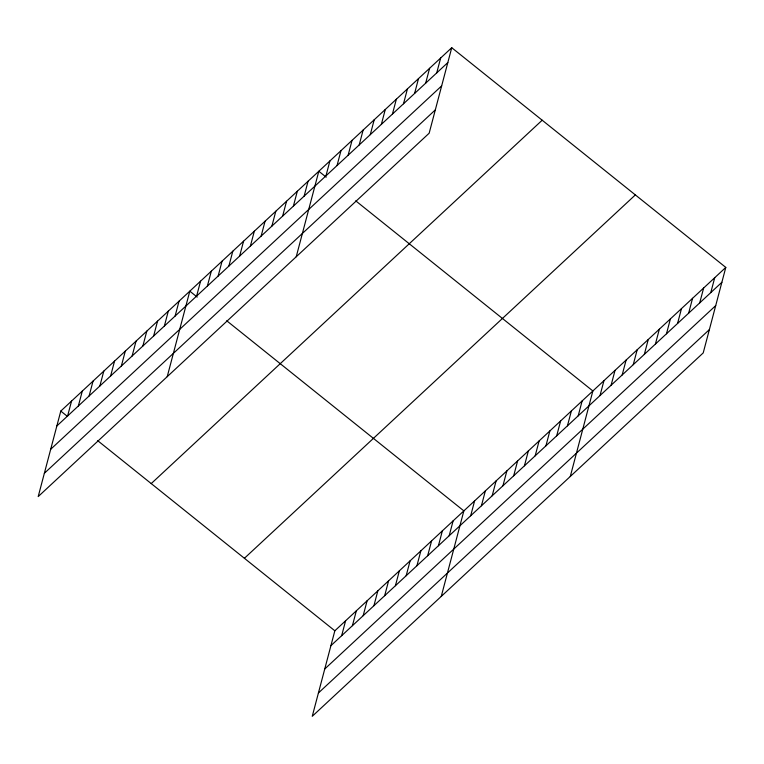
<?xml version="1.0" encoding="UTF-8"?>
<svg xmlns="http://www.w3.org/2000/svg" width="764" height="764" viewBox="0 0 764 764"><rect width="100%" height="100%" fill="white"/><g stroke="black" fill="none" stroke-linecap="round" stroke-linejoin="round"><path stroke-width="1.15" d="M451.744 47.712L60.786 411.08L38.2 496.581L429.158 133.213L451.744 47.712L725.8 267.419L703.214 352.92L312.256 716.288L334.842 630.787L725.8 267.419M67.614 415.969L71.539 401.09M78.358 405.971L82.292 391.092M89.111 395.981L93.046 381.102M99.864 385.992L103.799 371.103M110.618 375.993L114.543 361.114M121.361 366.004L125.296 351.125M132.115 356.014L136.049 341.126M142.868 346.016L146.803 331.137M153.621 336.026L157.556 321.147M164.375 326.037L168.3 311.149M175.118 316.038L179.053 301.159M167.22 376.671L189.806 291.17L197.188 297.081M196.625 296.06L200.56 281.171M207.378 286.061L211.313 271.182M218.132 276.071L222.057 261.192M228.875 266.082L232.81 251.194M239.629 256.083L243.563 241.204M250.382 246.094L254.316 231.215M261.135 236.105L265.07 221.216M271.888 226.106L275.814 211.227M282.632 216.117L286.567 201.238M293.386 206.118L297.32 191.239M304.139 196.128L308.073 181.249M296.231 256.752L318.817 171.251L326.209 177.172M325.97 175.844L329.895 160.956M337.048 165.549L340.973 150.661M348.117 155.254L352.051 140.366M359.195 144.959L363.129 130.071M370.273 134.655L374.207 119.776M381.351 124.36L385.285 109.481M392.429 114.065L396.363 99.186M403.507 103.77L407.441 88.891M414.585 93.475L418.519 78.596M425.663 83.18L429.597 68.302M436.741 72.886L440.666 58.007M341.661 635.677L345.595 620.798M352.414 625.687L356.349 610.808M363.167 615.698L367.092 600.81M373.921 605.699L377.846 590.82M384.664 595.71L388.599 580.831M395.418 585.721L399.352 570.832M406.171 575.722L410.106 560.843M416.924 565.732L420.849 550.854M427.668 555.743L431.603 540.855M438.421 545.744L442.356 530.865M449.175 535.755L453.109 520.876M441.267 596.378L463.863 510.877L226.717 320.765M470.681 515.767L474.606 500.888M481.425 505.778L485.36 490.889M492.178 495.779L496.113 480.9M502.932 485.789L506.866 470.911M513.685 475.8L517.62 460.912M524.438 465.801L528.363 450.922M535.182 455.812L539.117 440.933M545.935 445.823L549.87 430.934M556.689 435.824L560.623 420.945M567.442 425.834L571.376 410.956M578.195 415.845L582.12 400.957M570.288 476.469L592.874 390.967L355.738 200.846M600.017 395.551L603.952 380.673M611.095 385.257L615.03 370.378M622.173 374.962L626.108 360.083M633.251 364.667L637.186 349.788M644.329 354.372L648.264 339.493M655.407 344.077L659.342 329.198M666.485 333.782L670.41 318.903M677.563 323.487L681.488 308.599M688.641 313.192L692.566 298.304M699.709 302.897L703.644 288.009M710.787 292.602L714.722 277.714M56.861 425.959L447.819 62.591M50.701 449.261L441.659 85.893M44.36 473.279L435.318 109.901M151.224 483.583L542.182 120.215M244.404 558.283L635.361 194.915M330.907 645.675L721.865 282.308M324.757 668.977L715.715 305.61M318.407 692.986L709.364 329.618M60.786 411.08L67.251 416.256M97.706 440.675L334.842 630.787"/></g></svg>
